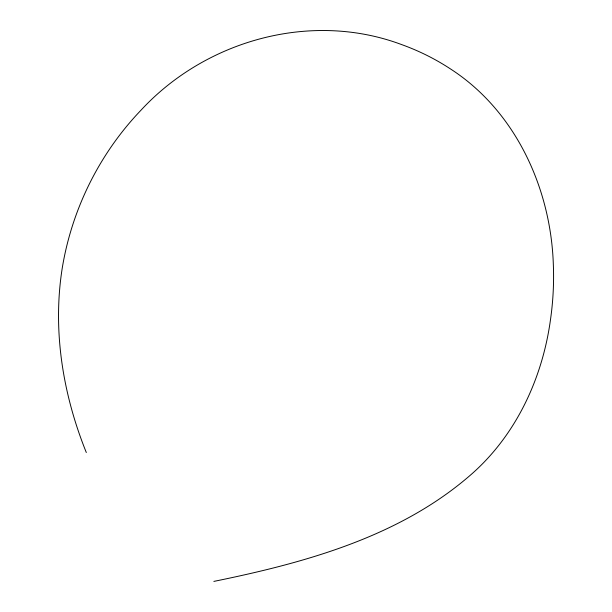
<?xml version="1.0" encoding="UTF-8"?>
<svg xmlns="http://www.w3.org/2000/svg" width="612" height="612" viewBox="0 0 612 612"><rect width="100%" height="100%" fill="white"/><g stroke="black" fill="none" stroke-linecap="round" stroke-linejoin="round"><path stroke-width="0.92" d="M213.856 581.4C305.663 562.635 401.365 536.487 473.015 472.847C516.949 433.472 542.683 377.191 550.54 319.28A348.58 320.397 -17.8 0 0 553.332 264.43C550.823 188.251 515.503 110.665 450.08 68.674A242.115 222.538 -17.8 0 0 401.426 44.508C311.041 10.741 205.609 40.178 140.837 110.367C99.534 153.513 71.887 209.205 62.24 268.14C52.357 330.381 62.875 394.426 86.315 452.528"/></g></svg>
